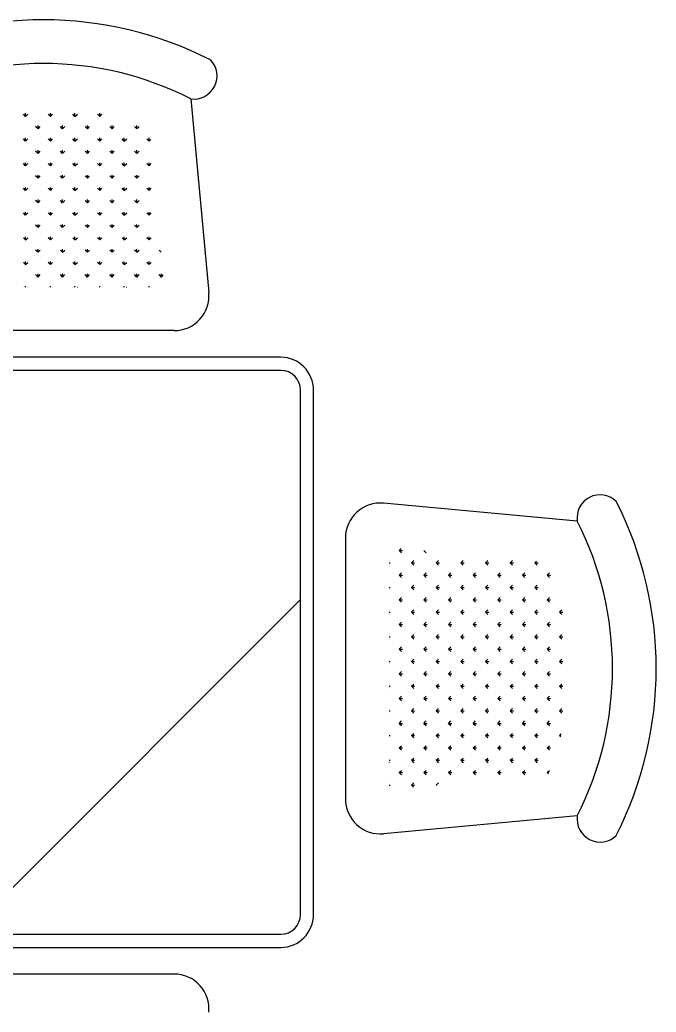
# Model space of a CAD drawing. Header units: inches. Extents: x 3.4 to 45.9, y 14.3 to 39.1.
# Drawn here: x 33.253 to 34.223, y 16.244 to 17.758 of the extents above; entities that cross this region are included whole.
import ezdxf

# ---------------------------------------------------------------- set-up
doc = ezdxf.new("R2010")
doc.units = ezdxf.units.IN
doc.header["$MEASUREMENT"] = 0
doc.layers.add('4', color=4, linetype='Continuous')

msp = doc.modelspace()

# ---------------------------------------------------------------- linework, layer by layer
at = {"layer": '4'}
for p, q in [((33.5133, 17.6374), (33.5409, 17.3419)), ((33.2614, 17.6102), (33.2579, 17.6138)), ((33.2614, 17.6102), (33.2614, 17.6152)), ((33.2614, 17.6102), (33.265, 17.6138)), ((33.2991, 17.6102), (33.2956, 17.6138)), ((33.2991, 17.6102), (33.2991, 17.6152)), ((33.2991, 17.6102), (33.3026, 17.6138)), ((33.3367, 17.6102), (33.3332, 17.6138)), ((33.3367, 17.6102), (33.3367, 17.6152)), ((33.3367, 17.6102), (33.3403, 17.6138)), ((33.3744, 17.6102), (33.3709, 17.6138)), ((33.3744, 17.6102), (33.3744, 17.6152)), ((33.3744, 17.6102), (33.3779, 17.6138)), ((33.2803, 17.5914), (33.2767, 17.5949)), ((33.2803, 17.5914), (33.2803, 17.5964)), ((33.2803, 17.5914), (33.2838, 17.5949)), ((33.3179, 17.5914), (33.3144, 17.5949)), ((33.3179, 17.5914), (33.3179, 17.5964)), ((33.3179, 17.5914), (33.3214, 17.5949)), ((33.3556, 17.5914), (33.352, 17.5949)), ((33.3556, 17.5914), (33.3556, 17.5964)), ((33.3556, 17.5914), (33.3591, 17.5949)), ((33.3932, 17.5914), (33.3897, 17.5949)), ((33.3932, 17.5914), (33.3932, 17.5964)), ((33.3932, 17.5914), (33.3967, 17.5949)), ((33.4309, 17.5914), (33.4273, 17.5949)), ((33.4309, 17.5914), (33.4309, 17.5964)), ((33.4309, 17.5914), (33.4344, 17.5949)), ((33.2614, 17.5726), (33.2579, 17.5761)), ((33.2614, 17.5726), (33.2614, 17.5776)), ((33.2614, 17.5726), (33.265, 17.5761)), ((33.2991, 17.5726), (33.2956, 17.5761)), ((33.2991, 17.5726), (33.2991, 17.5776)), ((33.2991, 17.5726), (33.3026, 17.5761)), ((33.3367, 17.5726), (33.3332, 17.5761)), ((33.3367, 17.5726), (33.3367, 17.5776)), ((33.3367, 17.5726), (33.3403, 17.5761)), ((33.3744, 17.5726), (33.3709, 17.5761)), ((33.3744, 17.5726), (33.3744, 17.5776)), ((33.3744, 17.5726), (33.3779, 17.5761)), ((33.412, 17.5726), (33.4085, 17.5761)), ((33.412, 17.5726), (33.412, 17.5776)), ((33.412, 17.5726), (33.4156, 17.5761)), ((33.4497, 17.5726), (33.4461, 17.5761)), ((33.4497, 17.5726), (33.4497, 17.5776)), ((33.4497, 17.5726), (33.4523, 17.5752)), ((33.2803, 17.5538), (33.2803, 17.5588)), ((33.3179, 17.5538), (33.3179, 17.5588)), ((33.3556, 17.5538), (33.3556, 17.5588)), ((33.3932, 17.5538), (33.3932, 17.5588)), ((33.4309, 17.5538), (33.4309, 17.5588)), ((33.2803, 17.5538), (33.2767, 17.5573)), ((33.2803, 17.5538), (33.2838, 17.5573)), ((33.3179, 17.5538), (33.3144, 17.5573)), ((33.3179, 17.5538), (33.3214, 17.5573)), ((33.3556, 17.5538), (33.352, 17.5573)), ((33.3556, 17.5538), (33.3591, 17.5573)), ((33.3932, 17.5538), (33.3897, 17.5573)), ((33.3932, 17.5538), (33.3967, 17.5573)), ((33.4309, 17.5538), (33.4273, 17.5573)), ((33.4309, 17.5538), (33.4344, 17.5573)), ((33.2614, 17.5349), (33.2579, 17.5385)), ((33.2614, 17.5349), (33.2614, 17.5399)), ((33.2614, 17.5349), (33.265, 17.5385)), ((33.2991, 17.5349), (33.2956, 17.5385)), ((33.2991, 17.5349), (33.2991, 17.5399)), ((33.2991, 17.5349), (33.3026, 17.5385)), ((33.3367, 17.5349), (33.3332, 17.5385)), ((33.3367, 17.5349), (33.3367, 17.5399)), ((33.3367, 17.5349), (33.3403, 17.5385)), ((33.3744, 17.5349), (33.3709, 17.5385)), ((33.3744, 17.5349), (33.3744, 17.5399)), ((33.3744, 17.5349), (33.3779, 17.5385)), ((33.412, 17.5349), (33.4085, 17.5385)), ((33.412, 17.5349), (33.412, 17.5399)), ((33.412, 17.5349), (33.4156, 17.5385)), ((33.4497, 17.5349), (33.4461, 17.5385)), ((33.4497, 17.5349), (33.4497, 17.5399)), ((33.4497, 17.5349), (33.4532, 17.5385)), ((33.2803, 17.5161), (33.2767, 17.5197)), ((33.2803, 17.5161), (33.2803, 17.5211)), ((33.2803, 17.5161), (33.2838, 17.5197)), ((33.3179, 17.5161), (33.3144, 17.5197)), ((33.3179, 17.5161), (33.3179, 17.5211)), ((33.3179, 17.5161), (33.3214, 17.5197)), ((33.3556, 17.5161), (33.352, 17.5197)), ((33.3556, 17.5161), (33.3556, 17.5211)), ((33.3556, 17.5161), (33.3591, 17.5197)), ((33.3932, 17.5161), (33.3897, 17.5197)), ((33.3932, 17.5161), (33.3932, 17.5211)), ((33.3932, 17.5161), (33.3967, 17.5197)), ((33.4309, 17.5161), (33.4273, 17.5197)), ((33.4309, 17.5161), (33.4309, 17.5211)), ((33.4309, 17.5161), (33.4344, 17.5197)), ((33.2614, 17.4973), (33.2579, 17.5008)), ((33.2614, 17.4973), (33.2614, 17.5023)), ((33.2614, 17.4973), (33.265, 17.5008)), ((33.2991, 17.4973), (33.2956, 17.5008)), ((33.2991, 17.4973), (33.2991, 17.5023)), ((33.2991, 17.4973), (33.3026, 17.5008)), ((33.3367, 17.4973), (33.3332, 17.5008)), ((33.3367, 17.4973), (33.3367, 17.5023)), ((33.3367, 17.4973), (33.3403, 17.5008)), ((33.3744, 17.4973), (33.3709, 17.5008)), ((33.3744, 17.4973), (33.3744, 17.5023)), ((33.3744, 17.4973), (33.3779, 17.5008)), ((33.412, 17.4973), (33.4085, 17.5008)), ((33.412, 17.4973), (33.412, 17.5023)), ((33.412, 17.4973), (33.4156, 17.5008)), ((33.4497, 17.4973), (33.4461, 17.5008)), ((33.4497, 17.4973), (33.4497, 17.5023)), ((33.4497, 17.4973), (33.4532, 17.5008)), ((33.2803, 17.4785), (33.2803, 17.4835)), ((33.3179, 17.4785), (33.3179, 17.4835)), ((33.3556, 17.4785), (33.3556, 17.4835)), ((33.3932, 17.4785), (33.3932, 17.4835)), ((33.4309, 17.4785), (33.4309, 17.4835)), ((33.2803, 17.4785), (33.2767, 17.482)), ((33.2803, 17.4785), (33.2838, 17.482)), ((33.3179, 17.4785), (33.3144, 17.482)), ((33.3179, 17.4785), (33.3214, 17.482)), ((33.3556, 17.4785), (33.352, 17.482)), ((33.3556, 17.4785), (33.3591, 17.482)), ((33.3932, 17.4785), (33.3897, 17.482)), ((33.3932, 17.4785), (33.3967, 17.482)), ((33.4309, 17.4785), (33.4273, 17.482)), ((33.4309, 17.4785), (33.4344, 17.482)), ((33.2614, 17.4597), (33.2579, 17.4632)), ((33.2614, 17.4597), (33.2614, 17.4646)), ((33.2614, 17.4597), (33.265, 17.4632)), ((33.2991, 17.4597), (33.2956, 17.4632)), ((33.2991, 17.4597), (33.2991, 17.4646)), ((33.2991, 17.4597), (33.3026, 17.4632)), ((33.3367, 17.4597), (33.3332, 17.4632)), ((33.3367, 17.4597), (33.3367, 17.4646)), ((33.3367, 17.4597), (33.3403, 17.4632)), ((33.3744, 17.4597), (33.3709, 17.4632)), ((33.3744, 17.4597), (33.3744, 17.4646)), ((33.3744, 17.4597), (33.3779, 17.4632)), ((33.412, 17.4597), (33.4085, 17.4632)), ((33.412, 17.4597), (33.412, 17.4646)), ((33.412, 17.4597), (33.4156, 17.4632)), ((33.4497, 17.4597), (33.4461, 17.4632)), ((33.4497, 17.4597), (33.4497, 17.4646)), ((33.4497, 17.4597), (33.4532, 17.4632)), ((33.2803, 17.4408), (33.2767, 17.4444)), ((33.2803, 17.4408), (33.2803, 17.4458)), ((33.2803, 17.4408), (33.2838, 17.4444)), ((33.3179, 17.4408), (33.3144, 17.4444)), ((33.3179, 17.4408), (33.3179, 17.4458)), ((33.3179, 17.4408), (33.3214, 17.4444)), ((33.3556, 17.4408), (33.352, 17.4444)), ((33.3556, 17.4408), (33.3556, 17.4458)), ((33.3556, 17.4408), (33.3591, 17.4444)), ((33.3932, 17.4408), (33.3897, 17.4444)), ((33.3932, 17.4408), (33.3932, 17.4458)), ((33.3932, 17.4408), (33.3967, 17.4444)), ((33.4309, 17.4408), (33.4273, 17.4444)), ((33.4309, 17.4408), (33.4309, 17.4458)), ((33.4309, 17.4408), (33.4344, 17.4444)), ((33.2614, 17.422), (33.2579, 17.4255)), ((33.2614, 17.422), (33.2614, 17.427)), ((33.2614, 17.422), (33.265, 17.4255)), ((33.2991, 17.422), (33.2956, 17.4255)), ((33.2991, 17.422), (33.2991, 17.427)), ((33.2991, 17.422), (33.3026, 17.4255)), ((33.3367, 17.422), (33.3332, 17.4255)), ((33.3367, 17.422), (33.3367, 17.427)), ((33.3367, 17.422), (33.3403, 17.4255)), ((33.3744, 17.422), (33.3709, 17.4255)), ((33.3744, 17.422), (33.3744, 17.427)), ((33.3744, 17.422), (33.3779, 17.4255)), ((33.412, 17.422), (33.4085, 17.4255)), ((33.412, 17.422), (33.412, 17.427)), ((33.412, 17.422), (33.4156, 17.4255)), ((33.4497, 17.422), (33.4461, 17.4255)), ((33.4497, 17.422), (33.4497, 17.427)), ((33.4497, 17.422), (33.4532, 17.4255)), ((33.2803, 17.4032), (33.2803, 17.4082)), ((33.3179, 17.4032), (33.3179, 17.4082)), ((33.3556, 17.4032), (33.3556, 17.4082)), ((33.3932, 17.4032), (33.3932, 17.4082)), ((33.4309, 17.4032), (33.4309, 17.4082)), ((33.2803, 17.4032), (33.2767, 17.4067)), ((33.2803, 17.4032), (33.2838, 17.4067)), ((33.3179, 17.4032), (33.3144, 17.4067)), ((33.3179, 17.4032), (33.3214, 17.4067)), ((33.3556, 17.4032), (33.352, 17.4067)), ((33.3556, 17.4032), (33.3591, 17.4067)), ((33.3932, 17.4032), (33.3897, 17.4067)), ((33.3932, 17.4032), (33.3967, 17.4067)), ((33.4309, 17.4032), (33.4273, 17.4067)), ((33.4309, 17.4032), (33.4344, 17.4067)), ((33.4683, 17.4034), (33.465, 17.4067)), ((33.2614, 17.3844), (33.2579, 17.3879)), ((33.2614, 17.3844), (33.2614, 17.3894)), ((33.2614, 17.3844), (33.265, 17.3879)), ((33.2991, 17.3844), (33.2956, 17.3879)), ((33.2991, 17.3844), (33.2991, 17.3894)), ((33.2991, 17.3844), (33.3026, 17.3879)), ((33.3367, 17.3844), (33.3332, 17.3879)), ((33.3367, 17.3844), (33.3367, 17.3894)), ((33.3367, 17.3844), (33.3403, 17.3879)), ((33.3744, 17.3844), (33.3709, 17.3879)), ((33.3744, 17.3844), (33.3744, 17.3894)), ((33.3744, 17.3844), (33.3779, 17.3879)), ((33.412, 17.3844), (33.4085, 17.3879)), ((33.412, 17.3844), (33.412, 17.3894)), ((33.412, 17.3844), (33.4156, 17.3879)), ((33.4497, 17.3844), (33.4461, 17.3879)), ((33.4497, 17.3844), (33.4497, 17.3894)), ((33.4497, 17.3844), (33.4532, 17.3879)), ((33.2803, 17.3655), (33.2767, 17.3691)), ((33.2803, 17.3655), (33.2803, 17.3705)), ((33.2803, 17.3655), (33.2838, 17.3691)), ((33.3179, 17.3655), (33.3144, 17.3691)), ((33.3179, 17.3655), (33.3179, 17.3705)), ((33.3179, 17.3655), (33.3214, 17.3691)), ((33.3556, 17.3655), (33.352, 17.3691)), ((33.3556, 17.3655), (33.3556, 17.3705)), ((33.3556, 17.3655), (33.3591, 17.3691)), ((33.3932, 17.3655), (33.3897, 17.3691)), ((33.3932, 17.3655), (33.3932, 17.3705)), ((33.3932, 17.3655), (33.3967, 17.3691)), ((33.4309, 17.3655), (33.4273, 17.3691)), ((33.4309, 17.3655), (33.4309, 17.3705)), ((33.4309, 17.3655), (33.4344, 17.3691)), ((33.4685, 17.3655), (33.465, 17.3691)), ((33.4685, 17.3655), (33.4685, 17.3705)), ((33.4685, 17.3655), (33.4715, 17.3686)), ((33.2579, 17.3502), (33.2579, 17.3502)), ((33.2614, 17.3502), (33.2614, 17.3517)), ((33.265, 17.3502), (33.265, 17.3502)), ((33.2956, 17.3502), (33.2956, 17.3502)), ((33.2991, 17.3502), (33.2991, 17.3517)), ((33.3026, 17.3502), (33.3026, 17.3502)), ((33.3332, 17.3502), (33.3332, 17.3502)), ((33.3367, 17.3502), (33.3367, 17.3517)), ((33.3402, 17.3502), (33.3403, 17.3502)), ((33.3709, 17.3502), (33.3709, 17.3502)), ((33.3744, 17.3502), (33.3744, 17.3517)), ((33.3779, 17.3502), (33.3779, 17.3502)), ((33.4085, 17.3502), (33.4085, 17.3502)), ((33.412, 17.3502), (33.412, 17.3517)), ((33.4155, 17.3502), (33.4156, 17.3502)), ((33.4462, 17.3502), (33.4461, 17.3502)), ((33.4497, 17.3502), (33.4497, 17.3517)), ((33.4532, 17.3502), (33.4532, 17.3502)), ((33.4879, 17.2837), (33.0895, 17.2837)), ((33.6507, 17.243), (32.2507, 17.243)), ((33.6507, 17.223), (32.2507, 17.223)), ((33.6807, 16.393), (33.6807, 17.193)), ((33.7007, 16.393), (33.7007, 17.193)), ((34.1031, 16.9931), (33.8075, 17.0206)), ((33.7494, 16.9676), (33.7494, 16.5693)), ((33.8312, 16.9483), (33.8343, 16.9513)), ((33.8312, 16.9483), (33.8348, 16.9447)), ((33.8312, 16.9483), (33.8362, 16.9483)), ((33.8691, 16.9481), (33.8724, 16.9447)), ((33.8159, 16.933), (33.8159, 16.933)), ((33.8159, 16.9294), (33.8174, 16.9294)), ((33.8159, 16.9259), (33.8159, 16.9259)), ((33.8501, 16.9294), (33.8536, 16.933)), ((33.8501, 16.9294), (33.8536, 16.9259)), ((33.8501, 16.9294), (33.855, 16.9294)), ((33.8877, 16.9294), (33.8912, 16.933)), ((33.8877, 16.9294), (33.8912, 16.9259)), ((33.8877, 16.9294), (33.8927, 16.9294)), ((33.9253, 16.9294), (33.9289, 16.933)), ((33.9253, 16.9294), (33.9289, 16.9259)), ((33.9253, 16.9294), (33.9303, 16.9294)), ((33.963, 16.9294), (33.9665, 16.933)), ((33.963, 16.9294), (33.9665, 16.9259)), ((33.963, 16.9294), (33.968, 16.9294)), ((34.0006, 16.9294), (34.0042, 16.933)), ((34.0006, 16.9294), (34.0042, 16.9259)), ((34.0006, 16.9294), (34.0056, 16.9294)), ((34.0383, 16.9294), (34.0409, 16.9321)), ((34.0383, 16.9294), (34.0418, 16.9259)), ((34.0383, 16.9294), (34.0433, 16.9294)), ((33.8312, 16.9106), (33.8348, 16.9142)), ((33.8312, 16.9106), (33.8348, 16.9071)), ((33.8312, 16.9106), (33.8362, 16.9106)), ((33.8689, 16.9106), (33.8724, 16.9142)), ((33.8689, 16.9106), (33.8724, 16.9071)), ((33.8689, 16.9106), (33.8739, 16.9106)), ((33.9065, 16.9106), (33.9101, 16.9142)), ((33.9065, 16.9106), (33.9101, 16.9071)), ((33.9065, 16.9106), (33.9115, 16.9106)), ((33.9442, 16.9106), (33.9477, 16.9142)), ((33.9442, 16.9106), (33.9477, 16.9071)), ((33.9442, 16.9106), (33.9492, 16.9106)), ((33.9818, 16.9106), (33.9853, 16.9142)), ((33.9818, 16.9106), (33.9853, 16.9071)), ((33.9818, 16.9106), (33.9868, 16.9106)), ((34.0195, 16.9106), (34.023, 16.9142)), ((34.0195, 16.9106), (34.023, 16.9071)), ((34.0195, 16.9106), (34.0245, 16.9106)), ((34.0571, 16.9106), (34.0606, 16.9142)), ((34.0571, 16.9106), (34.0606, 16.9071)), ((34.0571, 16.9106), (34.0621, 16.9106)), ((33.8159, 16.8953), (33.8159, 16.8953)), ((33.8501, 16.8918), (33.8536, 16.8953)), ((33.8877, 16.8918), (33.8912, 16.8953)), ((33.9253, 16.8918), (33.9289, 16.8953)), ((33.963, 16.8918), (33.9665, 16.8953)), ((34.0006, 16.8918), (34.0042, 16.8953)), ((34.0383, 16.8918), (34.0418, 16.8953)), ((33.8159, 16.8918), (33.8174, 16.8918)), ((33.8159, 16.8883), (33.8159, 16.8883)), ((33.8501, 16.8918), (33.8536, 16.8883)), ((33.8501, 16.8918), (33.855, 16.8918)), ((33.8877, 16.8918), (33.8912, 16.8883)), ((33.8877, 16.8918), (33.8927, 16.8918)), ((33.9253, 16.8918), (33.9289, 16.8883)), ((33.9253, 16.8918), (33.9303, 16.8918)), ((33.963, 16.8918), (33.9665, 16.8883)), ((33.963, 16.8918), (33.968, 16.8918)), ((34.0006, 16.8918), (34.0042, 16.8883)), ((34.0006, 16.8918), (34.0056, 16.8918)), ((34.0383, 16.8918), (34.0418, 16.8883)), ((34.0383, 16.8918), (34.0433, 16.8918)), ((33.1701, 16.363), (33.6807, 16.8735)), ((33.8312, 16.873), (33.8348, 16.8765)), ((33.8312, 16.873), (33.8348, 16.8694)), ((33.8312, 16.873), (33.8362, 16.873)), ((33.8689, 16.873), (33.8724, 16.8765)), ((33.8689, 16.873), (33.8724, 16.8694)), ((33.8689, 16.873), (33.8739, 16.873)), ((33.9065, 16.873), (33.9101, 16.8765)), ((33.9065, 16.873), (33.9101, 16.8694)), ((33.9065, 16.873), (33.9115, 16.873)), ((33.9442, 16.873), (33.9477, 16.8765)), ((33.9442, 16.873), (33.9477, 16.8694)), ((33.9442, 16.873), (33.9492, 16.873)), ((33.9818, 16.873), (33.9853, 16.8765)), ((33.9818, 16.873), (33.9853, 16.8694)), ((33.9818, 16.873), (33.9868, 16.873)), ((34.0195, 16.873), (34.023, 16.8765)), ((34.0195, 16.873), (34.023, 16.8694)), ((34.0195, 16.873), (34.0245, 16.873)), ((34.0571, 16.873), (34.0606, 16.8765)), ((34.0571, 16.873), (34.0606, 16.8694)), ((34.0571, 16.873), (34.0621, 16.873)), ((33.8159, 16.8577), (33.8159, 16.8577)), ((33.8159, 16.8542), (33.8174, 16.8542)), ((33.8159, 16.8506), (33.8159, 16.8506)), ((33.8501, 16.8542), (33.8536, 16.8577)), ((33.8501, 16.8542), (33.8536, 16.8506)), ((33.8501, 16.8542), (33.855, 16.8542)), ((33.8877, 16.8542), (33.8912, 16.8577)), ((33.8877, 16.8542), (33.8912, 16.8506)), ((33.8877, 16.8542), (33.8927, 16.8542)), ((33.9253, 16.8542), (33.9289, 16.8577)), ((33.9253, 16.8542), (33.9289, 16.8506)), ((33.9253, 16.8542), (33.9303, 16.8542)), ((33.963, 16.8542), (33.9665, 16.8577)), ((33.963, 16.8542), (33.9665, 16.8506)), ((33.963, 16.8542), (33.968, 16.8542)), ((34.0006, 16.8542), (34.0042, 16.8577)), ((34.0006, 16.8542), (34.0042, 16.8506)), ((34.0006, 16.8542), (34.0056, 16.8542)), ((34.0383, 16.8542), (34.0418, 16.8577)), ((34.0383, 16.8542), (34.0418, 16.8506)), ((34.0383, 16.8542), (34.0433, 16.8542)), ((34.0759, 16.8542), (34.0795, 16.8577)), ((34.0759, 16.8542), (34.0795, 16.8506)), ((34.0759, 16.8542), (34.0809, 16.8542)), ((33.8312, 16.8353), (33.8348, 16.8389)), ((33.8312, 16.8353), (33.8348, 16.8318)), ((33.8312, 16.8353), (33.8362, 16.8353)), ((33.8689, 16.8353), (33.8724, 16.8389)), ((33.8689, 16.8353), (33.8724, 16.8318)), ((33.8689, 16.8353), (33.8739, 16.8353)), ((33.9065, 16.8353), (33.9101, 16.8389)), ((33.9065, 16.8353), (33.9101, 16.8318)), ((33.9065, 16.8353), (33.9115, 16.8353)), ((33.9442, 16.8353), (33.9477, 16.8389)), ((33.9442, 16.8353), (33.9477, 16.8318)), ((33.9442, 16.8353), (33.9492, 16.8353)), ((33.9818, 16.8353), (33.9853, 16.8389)), ((33.9818, 16.8353), (33.9853, 16.8318)), ((33.9818, 16.8353), (33.9868, 16.8353)), ((34.0195, 16.8353), (34.023, 16.8389)), ((34.0195, 16.8353), (34.023, 16.8318)), ((34.0195, 16.8353), (34.0245, 16.8353)), ((34.0571, 16.8353), (34.0606, 16.8389)), ((34.0571, 16.8353), (34.0606, 16.8318)), ((34.0571, 16.8353), (34.0621, 16.8353)), ((33.8159, 16.82), (33.8159, 16.82)), ((33.8501, 16.8165), (33.8536, 16.82)), ((33.8877, 16.8165), (33.8912, 16.82)), ((33.9253, 16.8165), (33.9289, 16.82)), ((33.963, 16.8165), (33.9665, 16.82)), ((34.0006, 16.8165), (34.0042, 16.82)), ((34.0383, 16.8165), (34.0418, 16.82)), ((34.0759, 16.8165), (34.0795, 16.82)), ((33.8159, 16.8165), (33.8174, 16.8165)), ((33.8159, 16.813), (33.8159, 16.813)), ((33.8501, 16.8165), (33.8536, 16.813)), ((33.8501, 16.8165), (33.855, 16.8165)), ((33.8877, 16.8165), (33.8912, 16.813)), ((33.8877, 16.8165), (33.8927, 16.8165)), ((33.9253, 16.8165), (33.9289, 16.813)), ((33.9253, 16.8165), (33.9303, 16.8165)), ((33.963, 16.8165), (33.9665, 16.813)), ((33.963, 16.8165), (33.968, 16.8165)), ((34.0006, 16.8165), (34.0042, 16.813)), ((34.0006, 16.8165), (34.0056, 16.8165)), ((34.0383, 16.8165), (34.0418, 16.813)), ((34.0383, 16.8165), (34.0433, 16.8165)), ((34.0759, 16.8165), (34.0795, 16.813)), ((34.0759, 16.8165), (34.0809, 16.8165)), ((33.8312, 16.7977), (33.8348, 16.8012)), ((33.8312, 16.7977), (33.8348, 16.7942)), ((33.8312, 16.7977), (33.8362, 16.7977)), ((33.8689, 16.7977), (33.8724, 16.8012)), ((33.8689, 16.7977), (33.8724, 16.7942)), ((33.8689, 16.7977), (33.8739, 16.7977)), ((33.9065, 16.7977), (33.9101, 16.8012)), ((33.9065, 16.7977), (33.9101, 16.7942)), ((33.9065, 16.7977), (33.9115, 16.7977)), ((33.9442, 16.7977), (33.9477, 16.8012)), ((33.9442, 16.7977), (33.9477, 16.7942)), ((33.9442, 16.7977), (33.9492, 16.7977)), ((33.9818, 16.7977), (33.9853, 16.8012)), ((33.9818, 16.7977), (33.9853, 16.7942)), ((33.9818, 16.7977), (33.9868, 16.7977)), ((34.0195, 16.7977), (34.023, 16.8012)), ((34.0195, 16.7977), (34.023, 16.7942)), ((34.0195, 16.7977), (34.0245, 16.7977)), ((34.0571, 16.7977), (34.0606, 16.8012)), ((34.0571, 16.7977), (34.0606, 16.7942)), ((34.0571, 16.7977), (34.0621, 16.7977)), ((33.8159, 16.7824), (33.8159, 16.7824)), ((33.8159, 16.7789), (33.8174, 16.7789)), ((33.8159, 16.7753), (33.8159, 16.7753)), ((33.8501, 16.7789), (33.8536, 16.7824)), ((33.8501, 16.7789), (33.8536, 16.7753)), ((33.8501, 16.7789), (33.855, 16.7789)), ((33.8877, 16.7789), (33.8912, 16.7824)), ((33.8877, 16.7789), (33.8912, 16.7753)), ((33.8877, 16.7789), (33.8927, 16.7789)), ((33.9253, 16.7789), (33.9289, 16.7824)), ((33.9253, 16.7789), (33.9289, 16.7753)), ((33.9253, 16.7789), (33.9303, 16.7789)), ((33.963, 16.7789), (33.9665, 16.7824)), ((33.963, 16.7789), (33.9665, 16.7753)), ((33.963, 16.7789), (33.968, 16.7789)), ((34.0006, 16.7789), (34.0042, 16.7824)), ((34.0006, 16.7789), (34.0042, 16.7753)), ((34.0006, 16.7789), (34.0056, 16.7789)), ((34.0383, 16.7789), (34.0418, 16.7824)), ((34.0383, 16.7789), (34.0418, 16.7753)), ((34.0383, 16.7789), (34.0433, 16.7789)), ((34.0759, 16.7789), (34.0795, 16.7824)), ((34.0759, 16.7789), (34.0795, 16.7753)), ((34.0759, 16.7789), (34.0809, 16.7789)), ((33.8312, 16.76), (33.8348, 16.7636)), ((33.8312, 16.76), (33.8348, 16.7565)), ((33.8312, 16.76), (33.8362, 16.76)), ((33.8689, 16.76), (33.8724, 16.7636)), ((33.8689, 16.76), (33.8724, 16.7565)), ((33.8689, 16.76), (33.8739, 16.76)), ((33.9065, 16.76), (33.9101, 16.7636)), ((33.9065, 16.76), (33.9101, 16.7565)), ((33.9065, 16.76), (33.9115, 16.76)), ((33.9442, 16.76), (33.9477, 16.7636)), ((33.9442, 16.76), (33.9477, 16.7565)), ((33.9442, 16.76), (33.9492, 16.76)), ((33.9818, 16.76), (33.9853, 16.7636)), ((33.9818, 16.76), (33.9853, 16.7565)), ((33.9818, 16.76), (33.9868, 16.76)), ((34.0195, 16.76), (34.023, 16.7636)), ((34.0195, 16.76), (34.023, 16.7565)), ((34.0195, 16.76), (34.0245, 16.76)), ((34.0571, 16.76), (34.0606, 16.7636)), ((34.0571, 16.76), (34.0606, 16.7565)), ((34.0571, 16.76), (34.0621, 16.76)), ((33.8159, 16.7447), (33.8159, 16.7447)), ((33.8159, 16.7412), (33.8174, 16.7412)), ((33.8501, 16.7412), (33.8536, 16.7447)), ((33.8501, 16.7412), (33.8536, 16.7377)), ((33.8501, 16.7412), (33.855, 16.7412)), ((33.8877, 16.7412), (33.8912, 16.7447)), ((33.8877, 16.7412), (33.8912, 16.7377)), ((33.8877, 16.7412), (33.8927, 16.7412)), ((33.9253, 16.7412), (33.9289, 16.7447)), ((33.9253, 16.7412), (33.9289, 16.7377)), ((33.9253, 16.7412), (33.9303, 16.7412)), ((33.963, 16.7412), (33.9665, 16.7447)), ((33.963, 16.7412), (33.9665, 16.7377)), ((33.963, 16.7412), (33.968, 16.7412)), ((34.0006, 16.7412), (34.0042, 16.7447)), ((34.0006, 16.7412), (34.0042, 16.7377)), ((34.0006, 16.7412), (34.0056, 16.7412)), ((34.0383, 16.7412), (34.0418, 16.7447)), ((34.0383, 16.7412), (34.0418, 16.7377)), ((34.0383, 16.7412), (34.0433, 16.7412)), ((34.0759, 16.7412), (34.0795, 16.7447)), ((34.0759, 16.7412), (34.0795, 16.7377)), ((34.0759, 16.7412), (34.0809, 16.7412)), ((33.8159, 16.7377), (33.8159, 16.7377)), ((33.8312, 16.7224), (33.8348, 16.7259)), ((33.8689, 16.7224), (33.8724, 16.7259)), ((33.9065, 16.7224), (33.9101, 16.7259)), ((33.9442, 16.7224), (33.9477, 16.7259)), ((33.9818, 16.7224), (33.9853, 16.7259)), ((34.0195, 16.7224), (34.023, 16.7259)), ((34.0571, 16.7224), (34.0606, 16.7259)), ((33.8312, 16.7224), (33.8348, 16.7189)), ((33.8312, 16.7224), (33.8362, 16.7224)), ((33.8689, 16.7224), (33.8724, 16.7189)), ((33.8689, 16.7224), (33.8739, 16.7224)), ((33.9065, 16.7224), (33.9101, 16.7189)), ((33.9065, 16.7224), (33.9115, 16.7224)), ((33.9442, 16.7224), (33.9477, 16.7189)), ((33.9442, 16.7224), (33.9492, 16.7224)), ((33.9818, 16.7224), (33.9853, 16.7189)), ((33.9818, 16.7224), (33.9868, 16.7224)), ((34.0195, 16.7224), (34.023, 16.7189)), ((34.0195, 16.7224), (34.0245, 16.7224)), ((34.0571, 16.7224), (34.0606, 16.7189)), ((34.0571, 16.7224), (34.0621, 16.7224)), ((33.8159, 16.7071), (33.8159, 16.7071)), ((33.8159, 16.7036), (33.8174, 16.7036)), ((33.8159, 16.7001), (33.8159, 16.7)), ((33.8501, 16.7036), (33.8536, 16.7071)), ((33.8501, 16.7036), (33.8536, 16.7)), ((33.8501, 16.7036), (33.855, 16.7036)), ((33.8877, 16.7036), (33.8912, 16.7071)), ((33.8877, 16.7036), (33.8912, 16.7)), ((33.8877, 16.7036), (33.8927, 16.7036)), ((33.9253, 16.7036), (33.9289, 16.7071)), ((33.9253, 16.7036), (33.9289, 16.7)), ((33.9253, 16.7036), (33.9303, 16.7036)), ((33.963, 16.7036), (33.9665, 16.7071)), ((33.963, 16.7036), (33.9665, 16.7)), ((33.963, 16.7036), (33.968, 16.7036)), ((34.0006, 16.7036), (34.0042, 16.7071)), ((34.0006, 16.7036), (34.0042, 16.7)), ((34.0006, 16.7036), (34.0056, 16.7036)), ((34.0383, 16.7036), (34.0418, 16.7071)), ((34.0383, 16.7036), (34.0418, 16.7)), ((34.0383, 16.7036), (34.0433, 16.7036)), ((34.0759, 16.7036), (34.0795, 16.7071)), ((34.0759, 16.7036), (34.0795, 16.7)), ((34.0759, 16.7036), (34.0809, 16.7036)), ((33.8312, 16.6847), (33.8348, 16.6883)), ((33.8312, 16.6847), (33.8348, 16.6812)), ((33.8312, 16.6847), (33.8362, 16.6847)), ((33.8689, 16.6847), (33.8724, 16.6883)), ((33.8689, 16.6847), (33.8724, 16.6812)), ((33.8689, 16.6847), (33.8739, 16.6847)), ((33.9065, 16.6847), (33.9101, 16.6883)), ((33.9065, 16.6847), (33.9101, 16.6812)), ((33.9065, 16.6847), (33.9115, 16.6847)), ((33.9442, 16.6847), (33.9477, 16.6883)), ((33.9442, 16.6847), (33.9477, 16.6812)), ((33.9442, 16.6847), (33.9492, 16.6847)), ((33.9818, 16.6847), (33.9853, 16.6883)), ((33.9818, 16.6847), (33.9853, 16.6812)), ((33.9818, 16.6847), (33.9868, 16.6847)), ((34.0195, 16.6847), (34.023, 16.6883)), ((34.0195, 16.6847), (34.023, 16.6812)), ((34.0195, 16.6847), (34.0245, 16.6847)), ((34.0571, 16.6847), (34.0606, 16.6883)), ((34.0571, 16.6847), (34.0606, 16.6812)), ((34.0571, 16.6847), (34.0621, 16.6847)), ((33.8159, 16.6694), (33.8159, 16.6694)), ((33.8159, 16.6659), (33.8174, 16.6659)), ((33.8501, 16.6659), (33.8536, 16.6694)), ((33.8501, 16.6659), (33.8536, 16.6624)), ((33.8501, 16.6659), (33.855, 16.6659)), ((33.8877, 16.6659), (33.8912, 16.6694)), ((33.8877, 16.6659), (33.8912, 16.6624)), ((33.8877, 16.6659), (33.8927, 16.6659)), ((33.9253, 16.6659), (33.9289, 16.6694)), ((33.9253, 16.6659), (33.9289, 16.6624)), ((33.9253, 16.6659), (33.9303, 16.6659)), ((33.963, 16.6659), (33.9665, 16.6694)), ((33.963, 16.6659), (33.9665, 16.6624)), ((33.963, 16.6659), (33.968, 16.6659)), ((34.0006, 16.6659), (34.0042, 16.6694)), ((34.0006, 16.6659), (34.0042, 16.6624)), ((34.0006, 16.6659), (34.0056, 16.6659)), ((34.0383, 16.6659), (34.0418, 16.6694)), ((34.0383, 16.6659), (34.0418, 16.6624)), ((34.0383, 16.6659), (34.0433, 16.6659)), ((34.0759, 16.6659), (34.0786, 16.6686)), ((34.0759, 16.6659), (34.0776, 16.6643)), ((34.0759, 16.6659), (34.078, 16.6659)), ((33.8159, 16.6624), (33.8159, 16.6624)), ((33.8312, 16.6471), (33.8348, 16.6506)), ((33.8689, 16.6471), (33.8724, 16.6506)), ((33.9065, 16.6471), (33.9101, 16.6506)), ((33.9442, 16.6471), (33.9477, 16.6506)), ((33.9818, 16.6471), (33.9853, 16.6506)), ((34.0195, 16.6471), (34.023, 16.6506)), ((34.0571, 16.6471), (34.0606, 16.6506)), ((33.8312, 16.6471), (33.8348, 16.6436)), ((33.8312, 16.6471), (33.8362, 16.6471)), ((33.8689, 16.6471), (33.8724, 16.6436)), ((33.8689, 16.6471), (33.8739, 16.6471)), ((33.9065, 16.6471), (33.9101, 16.6436)), ((33.9065, 16.6471), (33.9115, 16.6471)), ((33.9442, 16.6471), (33.9477, 16.6436)), ((33.9442, 16.6471), (33.9492, 16.6471)), ((33.9818, 16.6471), (33.9853, 16.6436)), ((33.9818, 16.6471), (33.9868, 16.6471)), ((34.0195, 16.6471), (34.023, 16.6436)), ((34.0195, 16.6471), (34.0245, 16.6471)), ((34.0571, 16.6471), (34.0606, 16.6436)), ((34.0571, 16.6471), (34.0621, 16.6471)), ((33.8159, 16.6318), (33.8159, 16.6318)), ((33.8159, 16.6283), (33.8174, 16.6283)), ((33.8159, 16.6248), (33.8159, 16.6247)), ((33.8501, 16.6283), (33.8536, 16.6318)), ((33.8501, 16.6283), (33.8536, 16.6247)), ((33.8501, 16.6283), (33.855, 16.6283)), ((33.8877, 16.6283), (33.8912, 16.6318)), ((33.8877, 16.6283), (33.8912, 16.6247)), ((33.8877, 16.6283), (33.8927, 16.6283)), ((33.9253, 16.6283), (33.9289, 16.6318)), ((33.9253, 16.6283), (33.9289, 16.6247)), ((33.9253, 16.6283), (33.9303, 16.6283)), ((33.963, 16.6283), (33.9665, 16.6318)), ((33.963, 16.6283), (33.9665, 16.6247)), ((33.963, 16.6283), (33.968, 16.6283)), ((34.0006, 16.6283), (34.0042, 16.6318)), ((34.0006, 16.6283), (34.0042, 16.6247)), ((34.0006, 16.6283), (34.0056, 16.6283)), ((34.0383, 16.6283), (34.0418, 16.6318)), ((34.0383, 16.6283), (34.0418, 16.6247)), ((34.0383, 16.6283), (34.0433, 16.6283)), ((33.8312, 16.6095), (33.8348, 16.613)), ((33.8312, 16.6095), (33.8348, 16.6059)), ((33.8312, 16.6095), (33.8362, 16.6095)), ((33.8689, 16.6095), (33.8724, 16.613)), ((33.8689, 16.6095), (33.8724, 16.6059)), ((33.8689, 16.6095), (33.8739, 16.6095)), ((33.9065, 16.6095), (33.9101, 16.613)), ((33.9065, 16.6095), (33.9101, 16.6059)), ((33.9065, 16.6095), (33.9115, 16.6095)), ((33.9442, 16.6095), (33.9477, 16.613)), ((33.9442, 16.6095), (33.9477, 16.6059)), ((33.9442, 16.6095), (33.9492, 16.6095)), ((33.9818, 16.6095), (33.9853, 16.613)), ((33.9818, 16.6095), (33.9853, 16.6059)), ((33.9818, 16.6095), (33.9868, 16.6095)), ((34.0195, 16.6095), (34.023, 16.613)), ((34.0195, 16.6095), (34.023, 16.6059)), ((34.0195, 16.6095), (34.0245, 16.6095)), ((34.0571, 16.6095), (34.0606, 16.613)), ((34.0571, 16.6095), (34.0591, 16.6075)), ((34.0571, 16.6095), (34.0598, 16.6095)), ((33.8159, 16.5941), (33.8159, 16.5942)), ((33.8159, 16.5906), (33.8174, 16.5906)), ((33.8501, 16.5906), (33.8536, 16.5942)), ((33.8501, 16.5906), (33.8533, 16.5873)), ((33.8501, 16.5906), (33.855, 16.5906)), ((33.8877, 16.5906), (33.8912, 16.5942)), ((33.8877, 16.5906), (33.8878, 16.5906)), ((33.8877, 16.5906), (33.8885, 16.5906)), ((33.8159, 16.5871), (33.8159, 16.5871)), ((34.1031, 16.5438), (33.8075, 16.5162)), ((32.2507, 16.363), (33.6507, 16.363)), ((32.2507, 16.343), (33.6507, 16.343)), ((33.4879, 16.3023), (33.0895, 16.3023))]:
    msp.add_line(p, q, dxfattribs=at)
for centre, radius, start, end in [((33.2887, 17.1955), 0.5623, 63.0524, 116.9476), ((33.5183, 17.6722), 0.0352, 261.9359, 44.169), ((33.2887, 17.1955), 0.4957, 63.0524, 116.9476), ((33.4879, 17.3369), 0.0532, 270, 5.3226), ((33.6507, 17.193), 0.05, 0, 90), ((33.6507, 17.193), 0.03, 0, 90), ((34.1379, 16.998), 0.0352, 45.831, 188.0641), ((33.8026, 16.9676), 0.0532, 84.6774, 180), ((33.6612, 16.7684), 0.5623, 333.0524, 26.9476), ((33.6612, 16.7684), 0.4957, 333.0524, 26.9476), ((33.8026, 16.5693), 0.0532, 180, 275.3226), ((34.1379, 16.5388), 0.0352, 171.9359, 314.169), ((33.6507, 16.393), 0.03, 270, 0), ((33.6507, 16.393), 0.05, 270, 0), ((33.4879, 16.2491), 0.0532, 354.6774, 90)]:
    msp.add_arc(centre, radius, start, end, dxfattribs=at)

doc.saveas('drawing.dxf')
